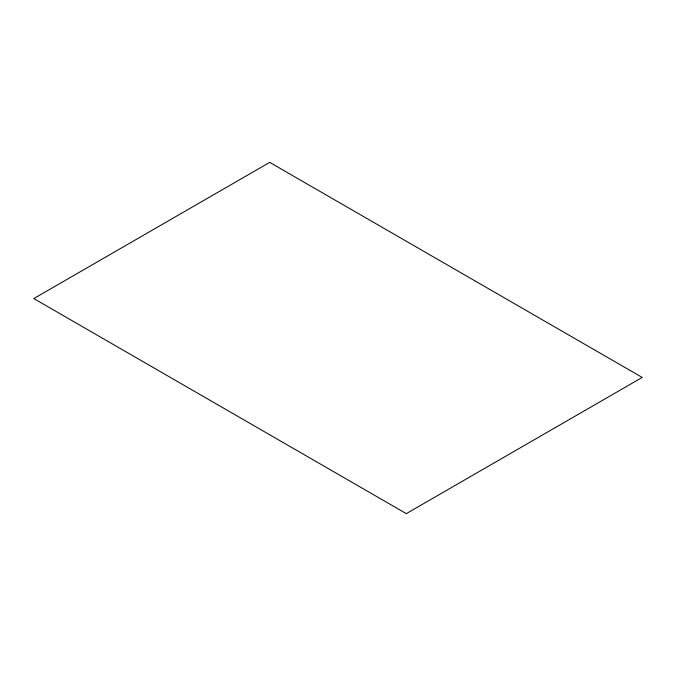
<?xml version="1.0" encoding="UTF-8"?>
<svg xmlns="http://www.w3.org/2000/svg" width="676" height="676" viewBox="0 0 676 676"><rect width="100%" height="100%" fill="white"/><g stroke="black" fill="none" stroke-linecap="round" stroke-linejoin="round"><path stroke-width="1.01" d="M269.707 162.375L33.8 298.572L406.293 513.625L642.2 377.428L269.707 162.375"/></g></svg>
